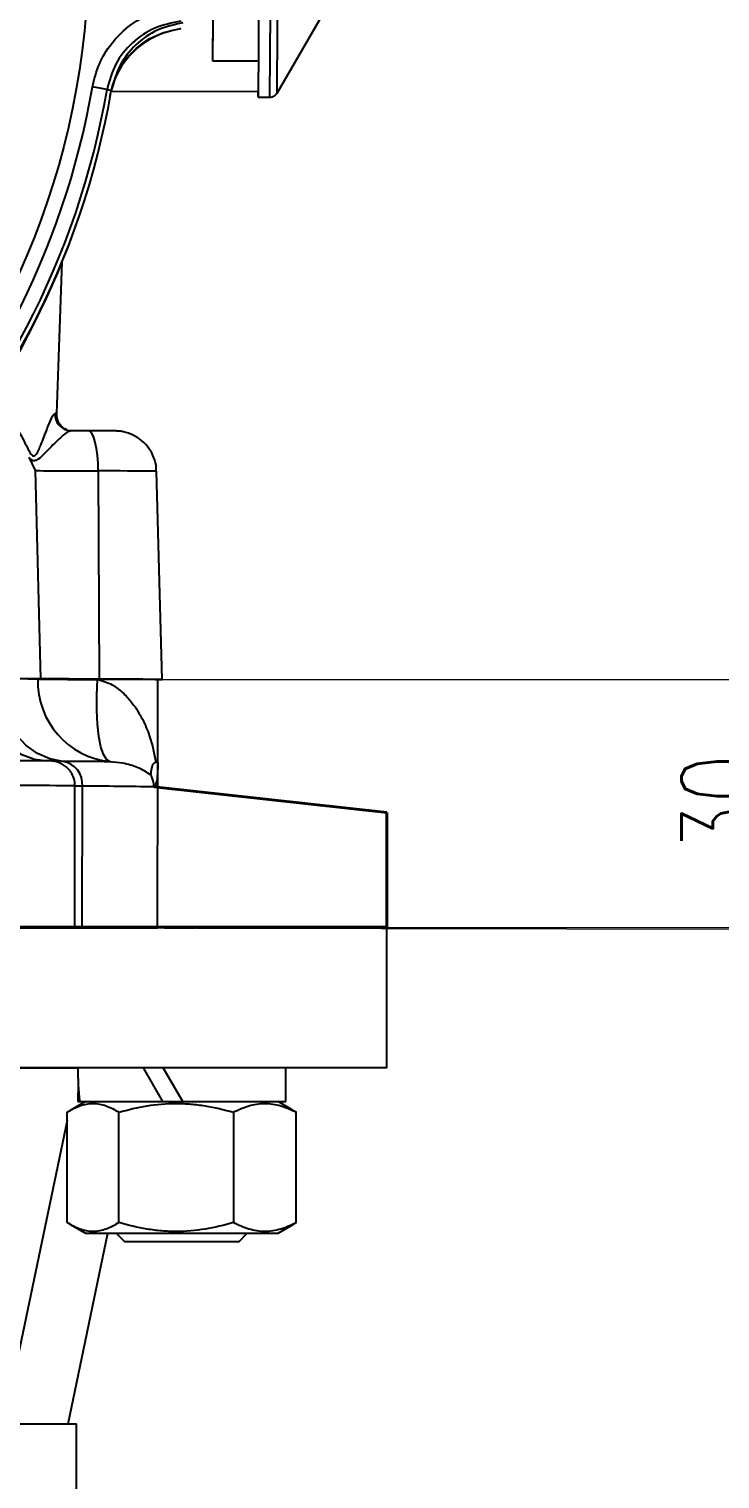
# Model space of a CAD drawing. Header units: millimetres. Extents: x 2451 to 4400, y 944 to 2322.
# Drawn here: x 3117.5 to 3201, y 1851.8 to 2026.9 of the extents above; entities that cross this region are included whole.
import ezdxf

# ---------------------------------------------------------------- set-up
doc = ezdxf.new("R2010")
doc.units = ezdxf.units.MM
for name, color, linetype, lineweight in [('AM_5', 3, 'Continuous', 25), ('标注', 3, 'Continuous', 13), ('粗实线', 7, 'Continuous', 40)]:
    doc.layers.add(name, color=color, linetype=linetype, lineweight=lineweight)
doc.styles.add('SLDTEXTSTYLE1', font='txt.shx', dxfattribs={"width": 0.7, "bigfont": 'gbcbig.shx'})
doc.dimstyles.new('SLDDIMSTYLE12$0', dxfattribs={"dimtxt": 12, "dimasz": 10, "dimexe": 0, "dimexo": 0.0625, "dimgap": 0.875, "dimtad": 1, "dimdec": 1, "dimlfac": 1.8, "dimrnd": 1e-09, "dimzin": 12, "dimdsep": 46, "dimtxsty": 'SLDTEXTSTYLE1', "dimcen": 0.09, "dimdle": 8.16, "dimclrd": 3, "dimclre": 3, "dimadec": 0, "dimazin": 3, "dimtfac": 1, "dimtdec": 1, "dimtofl": 0, "dimtmove": 0, "dimatfit": 3, "dimfxl": 0, "dimfrac": 2, "dimtolj": 1, "dimlwd": 5, "dimlwe": 5, "dimarcsym": 0})

# ---------------------------------------------------------------- blocks, each defined once
blk = doc.blocks.new('*D75')
at = {"layer": 'AM_5', "color": 3, "lineweight": 5, "transparency": 16777216}
blk.add_line((3137.74, 1918.3), (3207.19, 1918.16), dxfattribs=at)
at = {"layer": 'AM_5', "color": 3, "linetype": 'Continuous', "lineweight": 5, "transparency": 16777216}
for p, q in [((3207.17, 1908.16), (3206.8, 1727.47)), ((3122.31, 1717.64), (3206.78, 1717.47))]:
    blk.add_line(p, q, dxfattribs=at)
at = {"layer": 'AM_5', "color": 3, "transparency": 16777216}
for points in [[(3205.5, 1908.16), (3208.83, 1908.16), (3207.19, 1918.16)], [(3205.14, 1727.47), (3208.47, 1727.47), (3206.78, 1717.47)]]:
    blk.add_solid(points, dxfattribs=at)
at = {"layer": 'Defpoints', "color": 0, "transparency": 16777216}
for p in [(3137.68, 1918.3), (3122.25, 1717.64), (3206.78, 1717.47)]:
    blk.add_point(p, dxfattribs=at)
at = {"layer": 'AM_5', "color": 0, "transparency": 16777216, "insert": (3200.1, 1813.31), "char_height": 12, "attachment_point": 5, "rotation": 89.8839, "style": 'SLDTEXTSTYLE1'}
blk.add_mtext('\\A1;200', dxfattribs=at)
blk = doc.blocks.new('*D54')
at = {"layer": 'Defpoints', "color": 0, "transparency": 16777216}
for p in [(3222.01, 2185.53), (3133.6, 1948.33), (3234.01, 1948.33)]:
    blk.add_point(p, dxfattribs=at)
at = {"layer": '标注', "color": 3, "lineweight": 5, "transparency": 16777216}
blk.add_line((3222.08, 2185.53), (3234.01, 2185.53), dxfattribs=at)
at = {"layer": '标注', "color": 3, "linetype": 'Continuous', "lineweight": 5, "transparency": 16777216}
for p, q in [((3234.01, 2175.53), (3234.01, 1958.33)), ((3133.66, 1948.33), (3234.01, 1948.33))]:
    blk.add_line(p, q, dxfattribs=at)
at = {"layer": '标注', "color": 3, "transparency": 16777216}
for points in [[(3232.35, 2175.53), (3235.68, 2175.53), (3234.01, 2185.53)], [(3232.35, 1958.33), (3235.68, 1958.33), (3234.01, 1948.33)]]:
    blk.add_solid(points, dxfattribs=at)
at = {"layer": '标注', "color": 0, "transparency": 16777216, "insert": (3228.14, 2066.93), "char_height": 10, "attachment_point": 5, "rotation": 90, "style": 'SLDTEXTSTYLE1'}
blk.add_mtext('\\A1;235', dxfattribs=at)
blk = doc.blocks.new('*D55')
at = {"layer": 'Defpoints', "color": 0, "transparency": 16777216}
for p in [(3133.1, 1948.32), (3132.58, 1918.35), (3207.19, 1918.35)]:
    blk.add_point(p, dxfattribs=at)
at = {"layer": '标注', "color": 3, "lineweight": 5, "transparency": 16777216}
blk.add_line((3133.16, 1948.32), (3207.19, 1948.32), dxfattribs=at)
at = {"layer": '标注', "color": 3, "linetype": 'Continuous', "lineweight": 5, "transparency": 16777216}
for p, q in [((3207.19, 1938.32), (3207.19, 1928.35)), ((3132.64, 1918.35), (3207.19, 1918.35))]:
    blk.add_line(p, q, dxfattribs=at)
at = {"layer": '标注', "color": 3, "transparency": 16777216}
for points in [[(3205.52, 1938.32), (3208.85, 1938.32), (3207.19, 1948.32)], [(3205.52, 1928.35), (3208.85, 1928.35), (3207.19, 1918.35)]]:
    blk.add_solid(points, dxfattribs=at)
at = {"layer": '标注', "color": 0, "transparency": 16777216, "insert": (3201.31, 1933.33), "char_height": 10, "attachment_point": 5, "rotation": 90, "style": 'SLDTEXTSTYLE1'}
blk.add_mtext('\\A1;30', dxfattribs=at)

msp = doc.modelspace()

# ---------------------------------------------------------------- linework, layer by layer
at = {"color": 7, "linetype": 'Continuous', "lineweight": 25}
for p, q in [((3147.482, 2019.149), (3153.971, 2030.339)), ((3139.738, 2023.017), (3139.747, 2027.834)), ((3145.225, 2023.007), (3139.738, 2023.017)), ((3127.56, 2019.385), (3145.193, 2019.352)), ((3145.192, 2018.653), (3146.615, 2018.65)), ((3120.867, 1980.418), (3121.542, 1998.784)), ((3122.373, 1978.301), (3122.241, 1978.401)), ((3122.639, 1978.36), (3122.249, 1978.399)), ((3122.639, 1978.36), (3122.368, 1978.261)), ((3124.688, 1978.354), (3122.639, 1978.36)), ((3118.309, 1973.547), (3117.522, 1975.167)), ((3118.948, 1948.403), (3118.309, 1973.547)), ((3125.886, 1973.511), (3126.013, 1948.369)), ((3133.598, 1948.324), (3132.921, 1973.47)), ((3118.574, 1948.364), (3118.574, 1948.402)), ((3125.779, 1948.329), (3125.779, 1948.368)), ((3133.079, 1938.325), (3133.098, 1948.325)), ((3133.042, 1918.326), (3133.079, 1938.262)), ((3123.041, 1918.478), (3123.073, 1935.478)), ((3123.942, 1918.445), (3123.974, 1935.445)), ((3160.751, 1918.437), (2985.751, 1918.437)), ((3160.751, 1901.437), (3160.751, 1918.437)), ((3160.751, 1901.437), (2985.751, 1901.437)), ((3148.52, 1901.437), (3123.42, 1901.437)), ((3131.29, 1901.437), (3133.657, 1897.337)), ((3136.082, 1897.337), (3133.715, 1901.437)), ((3148.52, 1897.337), (3148.52, 1901.437)), ((3124.345, 1897.337), (3122.513, 1896.28)), ((3123.42, 1897.337), (3123.645, 1897.337)), ((3123.645, 1897.337), (3148.52, 1897.337)), ((3149.426, 1896.28), (3147.595, 1897.337)), ((3122.136, 1895.073), (3114.469, 1858.437)), ((3122.136, 1882.726), (3122.136, 1896.049)), ((3128.37, 1882.726), (3128.37, 1896.049)), ((3142.204, 1896.049), (3142.204, 1882.726)), ((3149.804, 1896.049), (3149.407, 1896.247)), ((3149.804, 1882.726), (3149.804, 1896.049)), ((3149.407, 1882.521), (3149.804, 1882.726)), ((3122.246, 1858.437), (3127.059, 1881.437)), ((3122.516, 1882.493), (3124.345, 1881.437)), ((3124.345, 1881.437), (3135.97, 1881.437)), ((3128.052, 1881.437), (3129.052, 1880.437)), ((3135.97, 1881.437), (3147.595, 1881.437)), ((3142.887, 1880.437), (3143.887, 1881.437)), ((3147.595, 1881.437), (3149.423, 1882.493)), ((3129.052, 1880.437), (3135.97, 1880.437)), ((3135.97, 1880.437), (3142.887, 1880.437)), ((3023.251, 1858.437), (3123.251, 1858.437)), ((3123.251, 1845.437), (3123.251, 1858.437))]:
    msp.add_line(p, q, dxfattribs=at)
at = {"linetype": 'ByBlock'}
msp.add_line((3023.082, 1901.437), (3123.42, 1901.437), dxfattribs=at)
at = {"color": 7, "linetype": 'Continuous', "lineweight": 25, "flags": 128}
for points in [[(3145.312, 2055.494), (3145.307, 2052.295), (3145.301, 2049.054), (3145.295, 2045.809), (3145.288, 2042.596), (3145.281, 2039.455), (3145.273, 2036.422), (3145.265, 2033.532), (3145.257, 2030.819), (3145.248, 2028.315), (3145.24, 2026.05), (3145.232, 2024.05), (3145.224, 2022.338), (3145.216, 2020.935), (3145.209, 2019.856), (3145.202, 2019.116), (3145.196, 2018.721), (3145.19, 2018.678), (3145.185, 2018.986), (3145.183, 2019.352)], [(3139.738, 2023.017), (3139.742, 2024.78), (3139.746, 2026.85), (3139.748, 2028.343)], [(3125.886, 1973.511), (3125.858, 1974.466), (3125.787, 1975.379), (3125.675, 1976.217), (3125.527, 1976.949), (3125.346, 1977.548), (3125.141, 1977.992), (3124.919, 1978.264), (3124.688, 1978.354)], [(3119.751, 1938.461), (3118.166, 1938.653), (3116.643, 1939.221), (3115.239, 1940.145), (3114.01, 1941.388), (3113.002, 1942.903), (3112.254, 1944.632), (3111.795, 1946.508), (3111.643, 1948.458)], [(3121.613, 1938.436), (3120.044, 1938.752), (3118.552, 1939.404), (3117.191, 1940.368), (3116.007, 1941.612), (3115.041, 1943.093), (3114.327, 1944.758), (3113.89, 1946.549), (3113.745, 1948.406)], [(3127.325, 1938.386), (3126.907, 1938.639), (3126.532, 1939.247), (3126.214, 1940.187), (3125.963, 1941.425), (3125.789, 1942.916), (3125.699, 1944.606), (3125.695, 1946.433), (3125.779, 1948.329)], [(3123.974, 1935.445), (3123.507, 1935.448), (3123.126, 1935.452), (3123.073, 1935.453)], [(3137.682, 1918.3), (3137.611, 1918.3), (3137.198, 1918.301), (3136.427, 1918.302), (3135.316, 1918.305), (3133.893, 1918.308), (3132.193, 1918.311), (3130.258, 1918.315), (3128.136, 1918.32), (3125.879, 1918.325), (3123.543, 1918.33), (3121.186, 1918.335), (3118.866, 1918.34), (3116.64, 1918.344), (3114.563, 1918.349), (3112.687, 1918.353)]]:
    msp.add_lwpolyline(points, dxfattribs=at)
at = {"color": 7, "linetype": 'Continuous', "lineweight": 25}
msp.add_circle((3030.04, 2036.361), 94.663, dxfattribs=at)
for centre, radius, start, end in [((-640.303, 2046.573), 3787.021, 359.577542, 359.992665), ((-238.553, 2044.831), 3386.133, 359.565433, 359.992842), ((3137.102, 2016.961), 10, 97.11174, 169.98691), ((3030.041, 2036.36), 96.559, 279.97048, 350.17569), ((3030.038, 2036.355), 98.356, 279.97048, 350.17569), ((3030.021, 2036.323), 98.896, 279.98751, 350.15867), ((3100.236, 1873.366), 148.628, 79.64479, 80.33698), ((3029.763, 2035.897), 98.999, 310.10928, 341.02323), ((3029.762, 2035.992), 99, 279.79751, 336.85186), ((3122.648, 1980.356), 1.997, 177.78999, 258.47424), ((3120.7, 1979.573), 0.861, 78.84008, 93.1386), ((3127.817, 3168.805), 1195.295, 269.54424, 269.907443), ((3126.152, 1422.925), 550.586, 89.29554, 90.02769), ((3078.288, -2944.896), 4893.468, 89.52392, 89.900045), ((3103.392, 498.49), 1449.992, 89.400088, 89.673987), ((3106.079, 790.748), 1157.683, 89.381616, 89.620608), ((3128.365, 1948.125), 9.794, 178.60259, 263.90007), ((3127.512, 3067.58), 1119.214, 269.542429, 269.911266), ((3127.512, 3067.542), 1119.214, 269.542429, 269.911266), ((3126.07, 1373.068), 575.3, 89.300014, 90.028987), ((3110.425, 405.195), 1533.326, 89.687509, 89.961194), ((3121.137, 1935.633), 2.843, 356.20994, 80.3486), ((3112.546, 569.173), 1369.293, 89.381616, 89.620608), ((3112.295, 876.754), 1058.778, 89.416743, 90.082746), ((3121.324, 1298.906), 636.544, 88.983948, 89.761482), ((3129.594, 1935.356), 3.017, 359.88177, 27.76467)]:
    msp.add_arc(centre, radius, start, end, dxfattribs=at)
for centre, start_param, end_param in [((3135.97, 1901.437), 4.712389, 4.9021421), ((3135.97, 1897.337), 4.6179404, 4.712389)]:
    msp.add_ellipse(centre, major_axis=(0, -21.737), ratio=0.5773503, start_param=start_param, end_param=end_param, dxfattribs=at)
for points, knots in [([(3125.184, 2019.885), (3125.416, 2020.819), (3125.878, 2022.683), (3127.4, 2025.168), (3129.545, 2027.333), (3132.356, 2029.012), (3134.581, 2029.413), (3135.696, 2029.614)], [0, 0, 0, 0, 0.1872812, 0.3736777, 0.5607984, 0.7799545, 1, 1, 1, 1]), ([(3135.864, 2027.817), (3134.792, 2027.611), (3132.647, 2027.199), (3129.908, 2025.322), (3127.818, 2022.738), (3127.241, 2020.628), (3126.952, 2019.573)], [0, 0, 0, 0, 0.2498556, 0.4996698, 0.7497111, 1, 1, 1, 1]), ([(3127.442, 2019.32), (3127.677, 2020.159), (3128.199, 2022.023), (3130.114, 2024.394), (3132.741, 2026.278), (3134.823, 2026.735), (3135.864, 2026.963)], [0, 0, 0, 0, 0.214447, 0.476298, 0.738149, 1, 1, 1, 1]), ([(3136.102, 2027.633), (3135.056, 2027.405), (3132.968, 2026.95), (3130.322, 2025.068), (3128.304, 2022.521), (3127.742, 2020.454), (3127.461, 2019.419)], [0, 0, 0, 0, 0.2500652, 0.4994456, 0.7493864, 1, 1, 1, 1]), ([(3127.461, 2019.419), (3127.366, 2019.447), (3127.196, 2019.497), (3127.027, 2019.549), (3126.952, 2019.573)], [0, 0, 0, 0, 0.56, 1, 1, 1, 1]), ([(3146.609, 2018.665), (3146.651, 2018.661), (3146.809, 2018.644), (3147.053, 2018.736), (3147.292, 2018.896), (3147.443, 2019.076), (3147.524, 2019.217), (3147.547, 2019.286), (3147.551, 2019.3)], [0, 0, 0, 0, 0.1032057, 0.3849642, 0.6106897, 0.801112, 0.9606911, 1, 1, 1, 1]), ([(3116.149, 1978.487), (3116.265, 1978.297), (3116.53, 1977.865), (3116.891, 1977.173), (3117.246, 1976.444), (3117.579, 1975.785), (3117.876, 1975.361), (3118.132, 1975.31), (3118.381, 1975.475), (3118.659, 1975.956), (3118.987, 1976.707), (3119.322, 1977.577), (3119.656, 1978.464), (3120.023, 1979.403), (3120.39, 1980.239), (3120.568, 1980.371), (3120.653, 1980.433)], [0, 0, 0, 0, 0.0544778, 0.1240201, 0.1860302, 0.2480639, 0.3098061, 0.3401223, 0.3717027, 0.4337461, 0.4962202, 0.5796856, 0.6656117, 0.745719, 0.8795216, 1, 1, 1, 1]), ([(3122.215, 1978.407), (3122.143, 1978.437), (3122.016, 1978.49), (3121.596, 1978.751), (3121.252, 1979.136), (3121.043, 1979.487), (3120.885, 1979.922), (3120.873, 1980.254), (3120.867, 1980.418)], [0, 0, 0, 0, 0.35399898, 0.62423122, 0.73301639, 0.82837926, 0.91529052, 1, 1, 1, 1]), ([(3122.368, 1978.261), (3122.291, 1978.238), (3122.043, 1978.166), (3121.271, 1977.506), (3120.287, 1976.527), (3119.325, 1975.523), (3118.752, 1974.974), (3118.321, 1974.731), (3117.915, 1974.707), (3117.679, 1974.983), (3117.522, 1975.167)], [0, 0, 0, 0, 0.0609753, 0.1967622, 0.4640389, 0.5978022, 0.7317371, 0.7988491, 0.8659711, 1, 1, 1, 1]), ([(3128.196, 1978.328), (3128.177, 1978.329), (3128.062, 1978.335), (3127.976, 1978.336), (3127.827, 1978.339), (3127.581, 1978.341), (3127.161, 1978.344), (3126.592, 1978.347), (3125.972, 1978.35), (3125.346, 1978.352), (3124.874, 1978.354), (3124.587, 1978.354), (3124.523, 1978.355)], [0, 0, 0, 0, 0.0133688, 0.0782357, 0.1656843, 0.2896724, 0.440315, 0.5956736, 0.7349475, 0.847885, 0.9660368, 1, 1, 1, 1]), ([(3132.886, 1973.468), (3132.892, 1973.605), (3132.917, 1974.163), (3132.636, 1975.121), (3132.059, 1976.244), (3131.198, 1977.182), (3130.138, 1977.878), (3129.172, 1978.204), (3128.535, 1978.302), (3128.28, 1978.323), (3128.214, 1978.327), (3128.196, 1978.328)], [0, 0, 0, 0, 0.0552743, 0.223544, 0.3918145, 0.5600872, 0.7283674, 0.8967225, 0.9632881, 0.9898355, 1, 1, 1, 1]), ([(3125.779, 1948.329), (3126.41, 1948.159), (3127.101, 1947.972), (3128.141, 1947.34), (3129.011, 1946.644), (3130.198, 1945.279), (3131.264, 1943.545), (3132.279, 1941.152), (3132.637, 1939.381), (3132.85, 1938.332)], [0, 0, 0, 0, 0.1356034, 0.1486319, 0.2647764, 0.381318, 0.560218, 0.7394326, 1, 1, 1, 1]), ([(3126.013, 1948.369), (3127.06, 1948.366), (3129.154, 1948.36), (3131.624, 1948.348), (3133.213, 1948.336), (3133.823, 1948.324), (3133.333, 1948.319), (3133.098, 1948.316)], [0, 0, 0, 0, 0.2033628, 0.4067256, 0.6100884, 0.8134512, 1, 1, 1, 1]), ([(3123.046, 1935.464), (3123.054, 1935.543), (3123.097, 1935.93), (3122.9, 1936.574), (3122.521, 1937.272), (3122.047, 1937.772), (3121.561, 1938.107), (3121.105, 1938.312), (3120.724, 1938.419), (3120.447, 1938.462), (3120.3, 1938.475), (3120.225, 1938.48), (3120.154, 1938.483), (3120.052, 1938.486), (3119.845, 1938.49), (3119.442, 1938.494), (3118.967, 1938.497), (3118.772, 1938.498)], [0, 0, 0, 0, 0.0274926, 0.1351052, 0.2252748, 0.3036364, 0.3717976, 0.4297558, 0.4766357, 0.5103693, 0.5273601, 0.5409564, 0.5606251, 0.6026262, 0.7174992, 0.8844448, 1, 1, 1, 1]), ([(3132.264, 1936.762), (3131.769, 1937.089), (3130.932, 1937.642), (3129.125, 1938.205), (3127.833, 1938.335), (3127.325, 1938.386)], [0, 0, 0, 0, 0.4681133, 0.790651, 1, 1, 1, 1]), ([(3132.264, 1936.762), (3132.264, 1936.764), (3132.258, 1936.932), (3132.274, 1937.398), (3132.462, 1938.04), (3132.72, 1938.322), (3132.834, 1938.331), (3132.85, 1938.332)], [0, 0, 0, 0, 0.00374725, 0.36800998, 0.73215284, 0.9639093, 1, 1, 1, 1]), ([(3133.079, 1938.325), (3133.079, 1938.322), (3133.08, 1937.854), (3133.052, 1936.917), (3132.918, 1935.768), (3132.738, 1935.357), (3132.62, 1935.351), (3132.611, 1935.35)], [0, 0, 0, 0, 0.00215, 0.3233694, 0.6475398, 0.9741618, 1, 1, 1, 1]), ([(3133.079, 1938.325), (3133.079, 1938.325), (3133.079, 1938.325), (3133.079, 1938.325), (3133.078, 1938.326), (3133.056, 1938.328), (3132.941, 1938.33), (3132.85, 1938.332)], [0, 0, 0, 0, 0.0114023, 0.0232867, 0.0708249, 0.2610176, 1, 1, 1, 1]), ([(3122.136, 1896.049), (3122.645, 1896.376), (3123.157, 1896.645), (3124.194, 1897.018), (3124.717, 1897.12), (3125.512, 1897.121), (3125.778, 1897.096), (3126.305, 1896.998), (3126.567, 1896.926), (3127.347, 1896.646), (3127.861, 1896.376), (3128.37, 1896.049)], [0, 0, 0, 0, 0.25, 0.25, 0.5, 0.5, 0.625, 0.625, 0.75, 0.75, 1, 1, 1, 1]), ([(3128.37, 1896.049), (3129.5, 1896.376), (3130.637, 1896.645), (3132.936, 1897.018), (3134.098, 1897.12), (3135.862, 1897.121), (3136.453, 1897.096), (3137.622, 1896.998), (3138.202, 1896.926), (3139.933, 1896.646), (3141.074, 1896.376), (3142.204, 1896.049)], [0, 0, 0, 0, 0.25, 0.25, 0.5, 0.5, 0.625, 0.625, 0.75, 0.75, 1, 1, 1, 1]), ([(3142.204, 1896.049), (3142.825, 1896.376), (3143.45, 1896.645), (3144.713, 1897.018), (3145.351, 1897.12), (3146.32, 1897.121), (3146.644, 1897.096), (3147.286, 1896.998), (3147.605, 1896.926), (3148.556, 1896.646), (3149.183, 1896.376), (3149.804, 1896.049)], [0, 0, 0, 0, 0.25, 0.25, 0.5, 0.5, 0.625, 0.625, 0.75, 0.75, 1, 1, 1, 1]), ([(3128.37, 1882.726), (3127.861, 1882.399), (3127.349, 1882.13), (3126.313, 1881.757), (3125.789, 1881.655), (3124.994, 1881.653), (3124.728, 1881.678), (3124.201, 1881.776), (3123.939, 1881.849), (3123.159, 1882.129), (3122.645, 1882.399), (3122.136, 1882.726)], [0, 0, 0, 0, 0.25, 0.25, 0.5, 0.5, 0.625, 0.625, 0.75, 0.75, 1, 1, 1, 1]), ([(3142.204, 1882.726), (3141.075, 1882.399), (3139.937, 1882.13), (3137.638, 1881.757), (3136.477, 1881.655), (3134.712, 1881.653), (3134.122, 1881.678), (3132.953, 1881.776), (3132.372, 1881.849), (3130.641, 1882.129), (3129.501, 1882.399), (3128.37, 1882.726)], [0, 0, 0, 0, 0.25, 0.25, 0.5, 0.5, 0.625, 0.625, 0.75, 0.75, 1, 1, 1, 1]), ([(3149.804, 1882.726), (3149.183, 1882.399), (3148.558, 1882.13), (3147.295, 1881.757), (3146.657, 1881.655), (3145.688, 1881.653), (3145.364, 1881.678), (3144.722, 1881.776), (3144.403, 1881.849), (3143.452, 1882.129), (3142.826, 1882.399), (3142.204, 1882.726)], [0, 0, 0, 0, 0.25, 0.25, 0.5, 0.5, 0.625, 0.625, 0.75, 0.75, 1, 1, 1, 1])]:
    msp.add_open_spline(points, degree=3, knots=knots, dxfattribs=at)
msp.add_open_spline([(3126.013, 1948.369), (3125.216, 1948.372), (3123.622, 1948.376), (3121.583, 1948.385), (3119.918, 1948.394), (3119.272, 1948.4), (3118.948, 1948.403)], degree=3, dxfattribs=at)
at = {"layer": '粗实线', "linetype": 'ByBlock'}
for p, q in [((3160.751, 1932.256), (3132.611, 1935.35)), ((3160.751, 1918.437), (3160.751, 1932.256)), ((3008.042, 1918.56), (3133.042, 1918.326))]:
    msp.add_line(p, q, dxfattribs=at)

# ---------------------------------------------------------------- dimensions: what is measured, and where the dimension line sits
at = {"layer": 'AM_5'}
dim = msp.add_linear_dim(base=(3206.782, 1717.472), p1=(3137.682, 1918.3), p2=(3122.251, 1717.643), angle=89.88391, text='200', dimstyle='SLDDIMSTYLE12$0', override={"dimlfac": 1}, dxfattribs=at)
dim.commit()
dim.dimension.update_dxf_attribs({"geometry": '*D75', "text_midpoint": (3206.976, 1813.295), "dimtype": 160})
at = {"layer": '标注'}
for base, p1, p2, text, picture, middle in [((3234.014, 1948.325), (3222.014, 2185.529), (3133.602, 1948.325), '235', '*D54', (3228.139, 2066.927)), ((3207.188, 1918.349), (3133.098, 1948.316), (3132.576, 1918.349), '30', '*D55', (3201.313, 1933.333))]:
    dim = msp.add_linear_dim(base=base, p1=p1, p2=p2, angle=90, text=text, dimstyle='SLDDIMSTYLE12$0', override={"dimtxt": 10, "dimtdec": 3, "dimtzin": 0}, dxfattribs=at)
    dim.commit()
    dim.dimension.update_dxf_attribs({"geometry": picture, "text_midpoint": middle})

doc.saveas('drawing.dxf')
